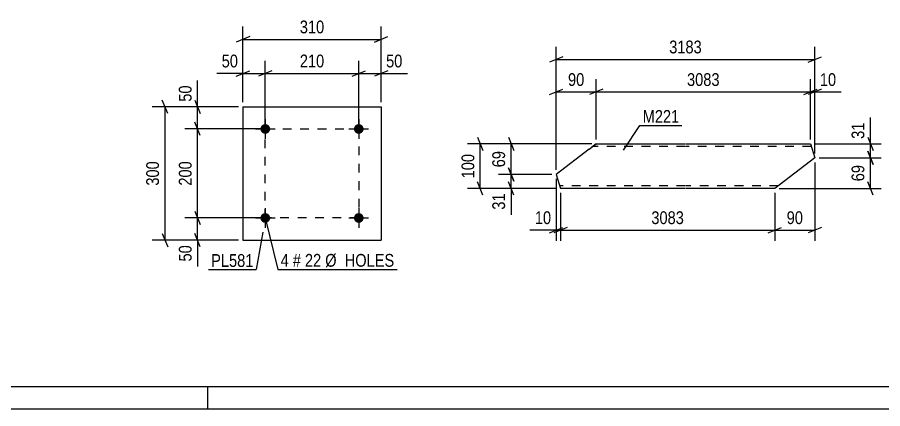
# Model space of a CAD drawing. Header units: millimetres. Extents: x 0 to 841, y 0 to 594.
# Drawn here: x 168.2 to 362.5, y 0 to 87.9 of the extents above; entities that cross this region are included whole.
import ezdxf

# ---------------------------------------------------------------- set-up
doc = ezdxf.new("R2010")
doc.units = ezdxf.units.MM
doc.linetypes.add('DXK_LINE_DOT2', pattern=[3.9198, 1.9599, -1.9599])
doc.styles.add('Arial Narrow', font='ARIALN.TTF', dxfattribs={"height": 0.2})

# ---------------------------------------------------------------- blocks, each defined once
blk = doc.blocks.new('Unknown-122573795-1133')
at = {"color": 5, "linetype": 'Continuous'}
for p, q in [((5, 5), (836, 5)), ((211, 0), (211, 5)), ((0, 0), (841, 0))]:
    blk.add_line(p, q, dxfattribs=at)
blk = doc.blocks.new('Part-122573795-1374 - 1346')
at = {"color": 2, "linetype": 'Continuous'}
for p, q in [((296.64, 58.29), (298.22, 59.49)), ((298.22, 59.49), (298.22, 59.49)), ((298.22, 59.49), (318.22, 59.49)), ((318.32, 59.49), (346.33, 59.49)), ((346.33, 59.49), (347.31, 56.34)), ((296.64, 58.29), (289.22, 52.63)), ((347.31, 56.34), (338.32, 49.49)), ((289.22, 52.63), (290.2, 49.49)), ((318.22, 49.49), (290.2, 49.49)), ((338.32, 49.49), (318.32, 49.49))]:
    blk.add_line(p, q, dxfattribs=at)
at = {"color": 7, "linetype": 'DXK_LINE_DOT2'}
for p, q in [((298.22, 59.49), (297.24, 58.75)), ((318.22, 58.89), (297.43, 58.89)), ((346.52, 58.89), (318.32, 58.89)), ((296.64, 58.29), (296.64, 58.29)), ((296.64, 58.29), (296.64, 58.29)), ((296.64, 58.29), (296.64, 58.29)), ((318.22, 50.09), (290.01, 50.09)), ((339.1, 50.09), (318.32, 50.09))]:
    blk.add_line(p, q, dxfattribs=at)
blk = doc.blocks.new('Bolt-122573795-6561 - 6527')
at = {"linetype": 'Continuous'}
for points in [[(225.01, 62.85, -1), (222.81, 62.85, -1)], [(246.01, 62.85, -1), (243.81, 62.85, -1)]]:
    blk.add_hatch(color=1, dxfattribs=at).paths.add_polyline_path(points)
at = {"color": 1, "linetype": 'Continuous'}
for p, q in [((223.91, 65.05), (223.91, 60.65)), ((244.91, 65.05), (244.91, 60.65)), ((221.71, 62.85), (226.11, 62.85)), ((242.71, 62.85), (247.11, 62.85))]:
    blk.add_line(p, q, dxfattribs=at)
blk = doc.blocks.new('Bolt-122573795-6566 - 6527')
at = {"linetype": 'Continuous'}
for points in [[(225.01, 42.85, -1), (222.81, 42.85, -1)], [(246.01, 42.85, -1), (243.81, 42.85, -1)]]:
    blk.add_hatch(color=1, dxfattribs=at).paths.add_polyline_path(points)
at = {"color": 1, "linetype": 'Continuous'}
for p, q in [((223.91, 45.05), (223.91, 40.65)), ((244.91, 45.05), (244.91, 40.65)), ((221.71, 42.85), (226.11, 42.85)), ((242.71, 42.85), (247.11, 42.85))]:
    blk.add_line(p, q, dxfattribs=at)
blk = doc.blocks.new('Part-122573795-6571 - 6527')
at = {"color": 2, "linetype": 'Continuous'}
for p, q in [((218.91, 67.85), (218.91, 37.85)), ((218.91, 67.85), (249.91, 67.85)), ((249.91, 67.85), (249.91, 37.85)), ((218.91, 37.85), (249.91, 37.85))]:
    blk.add_line(p, q, dxfattribs=at)
blk = doc.blocks.new('Rectangle-122573795-6680 - 6527')
at = {"color": 1, "linetype": 'DXK_LINE_DOT2'}
blk.add_lwpolyline([(223.91, 62.85), (244.91, 62.85), (244.91, 42.85), (223.91, 42.85), (223.91, 62.85)], close=True, dxfattribs=at)
blk = doc.blocks.new('StraightDimension-122573795-1420 - 1346')
at = {"color": 7, "linetype": 'Continuous'}
for p, q in [((359.17, 60.99), (360.37, 57.99)), ((347.33, 59.49), (362.17, 59.49)), ((359.77, 56.34), (359.77, 59.49)), ((360.37, 54.84), (359.17, 57.84)), ((348.31, 56.34), (362.17, 56.34))]:
    blk.add_line(p, q, dxfattribs=at)
at = {"color": 0}
blk.add_wipeout([(359.02, 64.87), (354.82, 64.87), (354.82, 60.01), (359.02, 60.01)], dxfattribs=at)
at = {"color": 7, "linetype": 'Continuous'}
blk.add_line((359.77, 59.49), (359.77, 65.39), dxfattribs=at)
blk.add_line((359.77, 59.49), (359.77, 65.39), dxfattribs=at)
at = {"color": 3, "style": 'Arial Narrow'}
blk.add_text('31', height=2.863, rotation=90.0002, dxfattribs=at).set_placement((358.42, 60.61))
blk = doc.blocks.new('StraightDimension-122573795-1473 - 1346')
at = {"color": 7, "linetype": 'Continuous'}
for p, q in [((278.5, 60.99), (279.7, 57.99)), ((297.21, 59.49), (276.25, 59.49)), ((279.1, 52.63), (279.1, 59.49)), ((288.22, 52.63), (276.25, 52.63)), ((279.7, 51.13), (278.5, 54.13))]:
    blk.add_line(p, q, dxfattribs=at)
at = {"color": 0}
blk.add_wipeout([(278.35, 58.49), (274.15, 58.49), (274.15, 53.63), (278.35, 53.63)], dxfattribs=at)
at = {"color": 3, "style": 'Arial Narrow'}
blk.add_text('69', height=2.863, rotation=90.0002, dxfattribs=at).set_placement((277.75, 54.23))
blk = doc.blocks.new('StraightDimension-122573795-1377 - 1346')
at = {"color": 7, "linetype": 'Continuous'}
for p, q in [((271.59, 60.99), (272.79, 57.99)), ((297.21, 59.49), (269.34, 59.49)), ((272.19, 49.49), (272.19, 59.49)), ((272.79, 47.99), (271.59, 50.99)), ((289.2, 49.49), (269.34, 49.49))]:
    blk.add_line(p, q, dxfattribs=at)
at = {"color": 0}
blk.add_wipeout([(271.44, 57.83), (267.24, 57.83), (267.24, 51.15), (271.44, 51.15)], dxfattribs=at)
at = {"color": 3, "style": 'Arial Narrow'}
blk.add_text('100', height=2.863, rotation=90.0002, dxfattribs=at).set_placement((270.84, 51.75))
blk = doc.blocks.new('StraightDimension-122573795-1593 - 1346')
at = {"color": 7, "linetype": 'Continuous'}
for p, q in [((289.22, 53.63), (289.22, 74.01)), ((298.21, 60.49), (298.21, 74.01)), ((287.72, 70.56), (290.72, 71.76)), ((289.22, 71.16), (298.21, 71.16)), ((299.71, 71.76), (296.71, 70.56))]:
    blk.add_line(p, q, dxfattribs=at)
at = {"color": 0}
blk.add_wipeout([(296.14, 71.91), (296.14, 76.11), (291.29, 76.11), (291.29, 71.91)], dxfattribs=at)
at = {"color": 3, "style": 'Arial Narrow'}
blk.add_text('90', height=2.863, dxfattribs=at).set_placement((291.89, 72.51))
blk = doc.blocks.new('StraightDimension-122573795-1448 - 1346')
at = {"color": 7, "linetype": 'Continuous'}
for p, q in [((359.17, 57.84), (360.37, 54.84)), ((348.31, 56.34), (362.17, 56.34)), ((359.77, 49.49), (359.77, 56.34)), ((360.37, 47.99), (359.17, 50.99)), ((339.32, 49.49), (362.17, 49.49))]:
    blk.add_line(p, q, dxfattribs=at)
at = {"color": 0}
blk.add_wipeout([(359.02, 55.34), (354.82, 55.34), (354.82, 50.49), (359.02, 50.49)], dxfattribs=at)
at = {"color": 3, "style": 'Arial Narrow'}
blk.add_text('69', height=2.863, rotation=90.0002, dxfattribs=at).set_placement((358.42, 51.09))
blk = doc.blocks.new('StraightDimension-122573795-1498 - 1346')
at = {"color": 7, "linetype": 'Continuous'}
for p, q in [((288.22, 52.63), (276.25, 52.63)), ((278.5, 54.13), (279.7, 51.13)), ((279.1, 49.49), (279.1, 52.63)), ((279.7, 47.99), (278.5, 50.99)), ((289.2, 49.49), (276.25, 49.49))]:
    blk.add_line(p, q, dxfattribs=at)
at = {"color": 0}
blk.add_wipeout([(278.35, 48.96), (274.15, 48.96), (274.15, 44.11), (278.35, 44.11)], dxfattribs=at)
at = {"color": 7, "linetype": 'Continuous'}
blk.add_line((279.1, 49.49), (279.1, 43.58), dxfattribs=at)
blk.add_line((279.1, 49.49), (279.1, 43.58), dxfattribs=at)
at = {"color": 3, "style": 'Arial Narrow'}
blk.add_text('31', height=2.863, rotation=90.0002, dxfattribs=at).set_placement((277.75, 44.71))
blk = doc.blocks.new('StraightDimension-122573795-1523 - 1346')
at = {"color": 7, "linetype": 'Continuous'}
for p, q in [((289.22, 51.63), (289.22, 37.73)), ((290.2, 48.49), (290.2, 37.73)), ((287.72, 39.53), (290.72, 40.73)), ((291.7, 40.73), (288.7, 39.53)), ((289.22, 40.13), (290.2, 40.13))]:
    blk.add_line(p, q, dxfattribs=at)
at = {"color": 0}
blk.add_wipeout([(288.69, 40.88), (288.69, 45.08), (283.84, 45.08), (283.84, 40.88)], dxfattribs=at)
at = {"color": 7, "linetype": 'Continuous'}
blk.add_line((289.22, 40.13), (283.31, 40.13), dxfattribs=at)
blk.add_line((289.22, 40.13), (283.31, 40.13), dxfattribs=at)
at = {"color": 3, "style": 'Arial Narrow'}
blk.add_text('10', height=2.863, dxfattribs=at).set_placement((284.44, 41.48))
blk = doc.blocks.new('StraightDimension-122573795-1540 - 1346')
at = {"color": 7, "linetype": 'Continuous'}
for p, q in [((290.2, 48.49), (290.2, 37.73)), ((338.32, 48.49), (338.32, 37.73)), ((291.7, 40.73), (288.7, 39.53)), ((290.2, 40.13), (338.32, 40.13)), ((336.82, 39.53), (339.82, 40.73))]:
    blk.add_line(p, q, dxfattribs=at)
at = {"color": 0}
blk.add_wipeout([(318.51, 40.88), (318.51, 45.08), (310, 45.08), (310, 40.88)], dxfattribs=at)
at = {"color": 3, "style": 'Arial Narrow'}
blk.add_text('3083', height=2.863, dxfattribs=at).set_placement((310.6, 41.48))
blk = doc.blocks.new('StraightDimension-122573795-1564 - 1346')
at = {"color": 7, "linetype": 'Continuous'}
for p, q in [((347.31, 55.34), (347.31, 37.73)), ((338.32, 48.49), (338.32, 37.73)), ((336.82, 39.53), (339.82, 40.73)), ((338.32, 40.13), (347.31, 40.13)), ((348.81, 40.73), (345.81, 39.53))]:
    blk.add_line(p, q, dxfattribs=at)
at = {"color": 0}
blk.add_wipeout([(345.24, 40.88), (345.24, 45.08), (340.39, 45.08), (340.39, 40.88)], dxfattribs=at)
at = {"color": 3, "style": 'Arial Narrow'}
blk.add_text('90', height=2.863, dxfattribs=at).set_placement((340.99, 41.48))
blk = doc.blocks.new('StraightDimension-122573795-1582 - 1346')
at = {"color": 7, "linetype": 'Continuous'}
for p, q in [((289.22, 53.63), (289.22, 81.33)), ((347.31, 57.34), (347.31, 81.33)), ((290.72, 79.08), (287.72, 77.88)), ((289.22, 78.48), (347.31, 78.48)), ((345.81, 77.88), (348.81, 79.08))]:
    blk.add_line(p, q, dxfattribs=at)
at = {"color": 0}
blk.add_wipeout([(322.52, 79.23), (322.52, 83.43), (314.01, 83.43), (314.01, 79.23)], dxfattribs=at)
at = {"color": 3, "style": 'Arial Narrow'}
blk.add_text('3183', height=2.863, dxfattribs=at).set_placement((314.61, 79.83))
blk = doc.blocks.new('StraightDimension-122573795-1610 - 1346')
at = {"color": 7, "linetype": 'Continuous'}
for p, q in [((298.21, 60.49), (298.21, 74.01)), ((346.33, 60.49), (346.33, 74.01)), ((299.71, 71.76), (296.71, 70.56)), ((298.21, 71.16), (346.33, 71.16)), ((344.83, 70.56), (347.83, 71.76))]:
    blk.add_line(p, q, dxfattribs=at)
at = {"color": 0}
blk.add_wipeout([(326.53, 71.91), (326.53, 76.11), (318.01, 76.11), (318.01, 71.91)], dxfattribs=at)
at = {"color": 3, "style": 'Arial Narrow'}
blk.add_text('3083', height=2.863, dxfattribs=at).set_placement((318.61, 72.51))
blk = doc.blocks.new('StraightDimension-122573795-1634 - 1346')
at = {"color": 7, "linetype": 'Continuous'}
for p, q in [((346.33, 60.49), (346.33, 74.01)), ((347.31, 57.34), (347.31, 74.01)), ((344.83, 70.56), (347.83, 71.76)), ((348.81, 71.76), (345.81, 70.56)), ((346.33, 71.16), (347.31, 71.16))]:
    blk.add_line(p, q, dxfattribs=at)
at = {"color": 0}
blk.add_wipeout([(352.69, 71.91), (352.69, 76.11), (347.83, 76.11), (347.83, 71.91)], dxfattribs=at)
at = {"color": 7, "linetype": 'Continuous'}
blk.add_line((347.31, 71.16), (353.22, 71.16), dxfattribs=at)
blk.add_line((347.31, 71.16), (353.22, 71.16), dxfattribs=at)
at = {"color": 3, "style": 'Arial Narrow'}
blk.add_text('10', height=2.863, dxfattribs=at).set_placement((348.43, 72.51))
blk = doc.blocks.new('StraightDimension-122573795-6586 - 6527')
at = {"color": 7, "linetype": 'Continuous'}
for p, q in [((223.91, 63.85), (223.91, 78.18)), ((244.91, 63.85), (244.91, 78.18)), ((225.41, 75.93), (222.41, 74.73)), ((243.41, 74.73), (246.41, 75.93)), ((223.91, 75.33), (244.91, 75.33))]:
    blk.add_line(p, q, dxfattribs=at)
at = {"color": 0}
blk.add_wipeout([(237.75, 76.08), (237.75, 80.28), (231.07, 80.28), (231.07, 76.08)], dxfattribs=at)
at = {"color": 3, "style": 'Arial Narrow'}
blk.add_text('210', height=2.863, dxfattribs=at).set_placement((231.67, 76.68))
blk = doc.blocks.new('StraightDimension-122573795-6573 - 6527')
at = {"color": 7, "linetype": 'Continuous'}
for p, q in [((218.91, 68.85), (218.91, 78.18)), ((223.91, 63.85), (223.91, 78.18)), ((217.41, 74.73), (220.41, 75.93)), ((225.41, 75.93), (222.41, 74.73)), ((218.91, 75.33), (223.91, 75.33))]:
    blk.add_line(p, q, dxfattribs=at)
at = {"color": 0}
blk.add_wipeout([(218.39, 76.08), (218.39, 80.28), (213.53, 80.28), (213.53, 76.08)], dxfattribs=at)
at = {"color": 7, "linetype": 'Continuous'}
blk.add_line((218.91, 75.33), (213.01, 75.33), dxfattribs=at)
blk.add_line((218.91, 75.33), (213.01, 75.33), dxfattribs=at)
at = {"color": 3, "style": 'Arial Narrow'}
blk.add_text('50', height=2.863, dxfattribs=at).set_placement((214.13, 76.68))
blk = doc.blocks.new('StraightDimension-122573795-6602 - 6527')
at = {"color": 7, "linetype": 'Continuous'}
for p, q in [((244.91, 63.85), (244.91, 78.18)), ((249.91, 68.85), (249.91, 78.18)), ((243.41, 74.73), (246.41, 75.93)), ((251.41, 75.93), (248.41, 74.73)), ((244.91, 75.33), (249.91, 75.33))]:
    blk.add_line(p, q, dxfattribs=at)
at = {"color": 0}
blk.add_wipeout([(255.29, 76.08), (255.29, 80.28), (250.44, 80.28), (250.44, 76.08)], dxfattribs=at)
at = {"color": 7, "linetype": 'Continuous'}
blk.add_line((249.91, 75.33), (255.82, 75.33), dxfattribs=at)
blk.add_line((249.91, 75.33), (255.82, 75.33), dxfattribs=at)
at = {"color": 3, "style": 'Arial Narrow'}
blk.add_text('50', height=2.863, dxfattribs=at).set_placement((251.04, 76.68))
blk = doc.blocks.new('StraightDimension-122573795-6616 - 6527')
at = {"color": 7, "linetype": 'Continuous'}
for p, q in [((218.91, 68.85), (218.91, 85.83)), ((249.91, 68.85), (249.91, 85.83)), ((220.41, 83.58), (217.41, 82.38)), ((248.41, 82.38), (251.41, 83.58)), ((218.91, 82.98), (249.91, 82.98))]:
    blk.add_line(p, q, dxfattribs=at)
at = {"color": 0}
blk.add_wipeout([(237.75, 83.73), (237.75, 87.93), (231.07, 87.93), (231.07, 83.73)], dxfattribs=at)
at = {"color": 3, "style": 'Arial Narrow'}
blk.add_text('310', height=2.863, dxfattribs=at).set_placement((231.67, 84.33))
blk = doc.blocks.new('StraightDimension-122573795-6627 - 6527')
at = {"color": 7, "linetype": 'Continuous'}
for p, q in [((202, 66.35), (200.8, 69.35)), ((217.91, 67.85), (198.55, 67.85)), ((201.4, 37.85), (201.4, 67.85)), ((200.8, 39.35), (202, 36.35)), ((217.91, 37.85), (198.55, 37.85))]:
    blk.add_line(p, q, dxfattribs=at)
at = {"color": 0}
blk.add_wipeout([(200.65, 56.19), (196.45, 56.19), (196.45, 49.51), (200.65, 49.51)], dxfattribs=at)
at = {"color": 3, "style": 'Arial Narrow'}
blk.add_text('300', height=2.863, rotation=90.0002, dxfattribs=at).set_placement((200.05, 50.11))
blk = doc.blocks.new('StraightDimension-122573795-6638 - 6527')
at = {"color": 7, "linetype": 'Continuous'}
for p, q in [((208.12, 69.35), (209.32, 66.35)), ((217.91, 67.85), (205.87, 67.85)), ((208.72, 62.85), (208.72, 67.85)), ((209.32, 61.35), (208.12, 64.35)), ((222.91, 62.85), (205.87, 62.85))]:
    blk.add_line(p, q, dxfattribs=at)
at = {"color": 0}
blk.add_wipeout([(207.97, 73.23), (203.77, 73.23), (203.77, 68.37), (207.97, 68.37)], dxfattribs=at)
at = {"color": 7, "linetype": 'Continuous'}
blk.add_line((208.72, 67.85), (208.72, 73.76), dxfattribs=at)
blk.add_line((208.72, 67.85), (208.72, 73.76), dxfattribs=at)
at = {"color": 3, "style": 'Arial Narrow'}
blk.add_text('50', height=2.863, rotation=90.0002, dxfattribs=at).set_placement((207.37, 68.97))
blk = doc.blocks.new('StraightDimension-122573795-6651 - 6527')
at = {"color": 7, "linetype": 'Continuous'}
for p, q in [((209.32, 61.35), (208.12, 64.35)), ((222.91, 62.85), (205.87, 62.85)), ((208.72, 42.85), (208.72, 62.85)), ((222.91, 42.85), (205.87, 42.85)), ((208.12, 44.35), (209.32, 41.35))]:
    blk.add_line(p, q, dxfattribs=at)
at = {"color": 0}
blk.add_wipeout([(207.97, 56.19), (203.77, 56.19), (203.77, 49.51), (207.97, 49.51)], dxfattribs=at)
at = {"color": 3, "style": 'Arial Narrow'}
blk.add_text('200', height=2.863, rotation=90.0002, dxfattribs=at).set_placement((207.37, 50.11))
blk = doc.blocks.new('StraightDimension-122573795-6667 - 6527')
at = {"color": 7, "linetype": 'Continuous'}
for p, q in [((222.91, 42.85), (205.87, 42.85)), ((208.12, 44.35), (209.32, 41.35)), ((208.72, 37.85), (208.72, 42.85)), ((209.32, 36.35), (208.12, 39.35)), ((217.91, 37.85), (205.87, 37.85))]:
    blk.add_line(p, q, dxfattribs=at)
at = {"color": 0}
blk.add_wipeout([(207.97, 37.32), (203.77, 37.32), (203.77, 32.47), (207.97, 32.47)], dxfattribs=at)
at = {"color": 7, "linetype": 'Continuous'}
blk.add_line((208.72, 37.85), (208.72, 31.94), dxfattribs=at)
blk.add_line((208.72, 37.85), (208.72, 31.94), dxfattribs=at)
at = {"color": 3, "style": 'Arial Narrow'}
blk.add_text('50', height=2.863, rotation=90.0002, dxfattribs=at).set_placement((207.37, 33.07))
blk = doc.blocks.new('Mark-122573795-1369 - 1346')
at = {"color": 0}
blk.add_wipeout([(316.87, 64.23), (316.87, 67.23), (308.65, 67.23), (308.65, 64.23)], dxfattribs=at)
blk.add_wipeout([(316.87, 64.23), (316.87, 67.23), (308.65, 67.23), (308.65, 64.23)], dxfattribs=at)
at = {"color": 30, "linetype": 'Continuous'}
for p, q in [((304.32, 58.09), (308.05, 63.63)), ((308.05, 63.63), (317.47, 63.63))]:
    blk.add_line(p, q, dxfattribs=at)
at = {"color": 3, "style": 'Arial Narrow'}
blk.add_text('M221', height=2.863, dxfattribs=at).set_placement((308.65, 64.23))
blk = doc.blocks.new('Mark-122573795-6567 - 6527')
at = {"color": 0}
blk.add_wipeout([(221.26, 31.86), (221.26, 34.86), (211.76, 34.86), (211.76, 31.86)], dxfattribs=at)
blk.add_wipeout([(221.26, 31.86), (221.26, 34.86), (211.76, 34.86), (211.76, 31.86)], dxfattribs=at)
at = {"color": 30, "linetype": 'Continuous'}
for p in [(223.35, 39.69), (211.16, 31.26)]:
    blk.add_line(p, (221.86, 31.26), dxfattribs=at)
at = {"color": 3, "style": 'Arial Narrow'}
blk.add_text('PL581', height=2.863, dxfattribs=at).set_placement((211.76, 31.86))
blk = doc.blocks.new('MarkSet-122573795-6727 - 6527')
at = {"color": 0}
blk.add_wipeout([(229.19, 31.9), (229.19, 34.9), (227.36, 34.9), (227.36, 31.9)], dxfattribs=at)
blk.add_wipeout([(229.19, 31.9), (229.19, 34.9), (227.36, 34.9), (227.36, 31.9)], dxfattribs=at)
at = {"color": 7, "linetype": 'Continuous'}
blk.add_line((223.91, 42.85), (226.76, 31.3), dxfattribs=at)
at = {"color": 3, "style": 'Arial Narrow'}
blk.add_text('4', height=2.86, dxfattribs=at).set_placement((227.36, 31.9))
at = {"color": 0}
blk.add_wipeout([(231.92, 31.9), (231.92, 34.9), (230.09, 34.9), (230.09, 31.9)], dxfattribs=at)
blk.add_wipeout([(231.92, 31.9), (231.92, 34.9), (230.09, 34.9), (230.09, 31.9)], dxfattribs=at)
blk.add_wipeout([(236.47, 31.9), (236.47, 34.9), (232.82, 34.9), (232.82, 31.9)], dxfattribs=at)
blk.add_wipeout([(236.47, 31.9), (236.47, 34.9), (232.82, 34.9), (232.82, 31.9)], dxfattribs=at)
at = {"color": 3, "style": 'Arial Narrow'}
for s, height, p in [('#', 2.86, (230.09, 31.9)), ('22', 2.863, (232.82, 31.9))]:
    blk.add_text(s, height=height, dxfattribs=at).set_placement(p)
at = {"color": 0}
blk.add_wipeout([(252.9, 31.9), (252.9, 34.9), (237.37, 34.9), (237.37, 31.9)], dxfattribs=at)
blk.add_wipeout([(252.9, 31.9), (252.9, 34.9), (237.37, 34.9), (237.37, 31.9)], dxfattribs=at)
at = {"color": 7, "linetype": 'Continuous'}
blk.add_line((226.76, 31.3), (253.5, 31.3), dxfattribs=at)
at = {"color": 3, "style": 'Arial Narrow'}
blk.add_text('Ø  HOLES', height=2.863, dxfattribs=at).set_placement((237.37, 31.9))

msp = doc.modelspace()

# ---------------------------------------------------------------- block references
for name in ['Unknown-122573795-1133', 'Part-122573795-6571 - 6527', 'Bolt-122573795-6561 - 6527', 'Rectangle-122573795-6680 - 6527', 'Part-122573795-1374 - 1346', 'Bolt-122573795-6566 - 6527']:
    msp.add_blockref(name, (0, 0))

# ---------------------------------------------------------------- next in the draw order: block references
for name in ['StraightDimension-122573795-6586 - 6527', 'StraightDimension-122573795-1420 - 1346', 'StraightDimension-122573795-1473 - 1346']:
    msp.add_blockref(name, (0, 0))

# ---------------------------------------------------------------- next in the draw order: block references
for name in ['StraightDimension-122573795-6573 - 6527', 'StraightDimension-122573795-6602 - 6527', 'StraightDimension-122573795-1377 - 1346', 'StraightDimension-122573795-1448 - 1346']:
    msp.add_blockref(name, (0, 0))

# ---------------------------------------------------------------- next in the draw order: block references
for name in ['StraightDimension-122573795-6616 - 6527', 'StraightDimension-122573795-1593 - 1346']:
    msp.add_blockref(name, (0, 0))

# ---------------------------------------------------------------- next in the draw order: block references
for name in ['StraightDimension-122573795-6627 - 6527', 'StraightDimension-122573795-1498 - 1346']:
    msp.add_blockref(name, (0, 0))

# ---------------------------------------------------------------- next in the draw order: block references
for name in ['StraightDimension-122573795-6638 - 6527', 'StraightDimension-122573795-1523 - 1346']:
    msp.add_blockref(name, (0, 0))

# ---------------------------------------------------------------- next in the draw order: block references
for name in ['StraightDimension-122573795-6651 - 6527', 'StraightDimension-122573795-1540 - 1346']:
    msp.add_blockref(name, (0, 0))

# ---------------------------------------------------------------- next in the draw order: block references
for name in ['StraightDimension-122573795-1564 - 1346', 'StraightDimension-122573795-6667 - 6527']:
    msp.add_blockref(name, (0, 0))

# ---------------------------------------------------------------- next in the draw order: block references
for name in ['StraightDimension-122573795-1582 - 1346', 'Mark-122573795-6567 - 6527']:
    msp.add_blockref(name, (0, 0))

# ---------------------------------------------------------------- next in the draw order: block references
for name in ['StraightDimension-122573795-1610 - 1346', 'MarkSet-122573795-6727 - 6527']:
    msp.add_blockref(name, (0, 0))

# ---------------------------------------------------------------- next in the draw order: block references
for name in ['StraightDimension-122573795-1634 - 1346', 'Mark-122573795-1369 - 1346']:
    msp.add_blockref(name, (0, 0))

doc.saveas('drawing.dxf')
